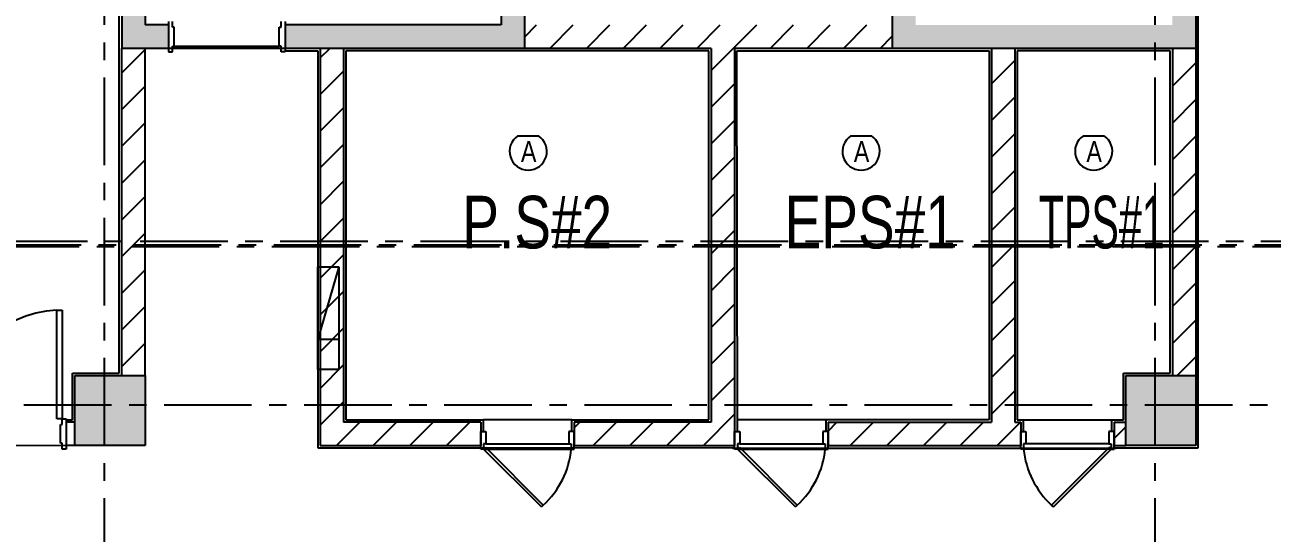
# Model space of a CAD drawing. Extents: x 1198601 to 1325177, y -301855 to -214174.
# Drawn here: x 1240692 to 1251373, y -283318 to -278970 of the extents above; entities that cross this region are included whole.
import ezdxf
from ezdxf.enums import TextEntityAlignment as Align

# ---------------------------------------------------------------- set-up
doc = ezdxf.new("R2010")
doc.units = 0
doc.header["$LTSCALE"] = 600
doc.header["$MEASUREMENT"] = 0
doc.linetypes.add('CENTER', pattern=[2, 1.25, -0.25, 0.25, -0.25])
doc.layers.get('0').update_dxf_attribs({"linetype": 'CONTINUOUS'})
for name, color, linetype in [('252', 252, 'CONTINUOUS'), ('A-DOOR', 3, 'CONTINUOUS'), ('Beacon', 3, 'CONTINUOUS'), ('CEN', 1, 'CENTER'), ('COL', 2, 'CONTINUOUS'), ('ELE1', 94, 'CONTINUOUS'), ('Exit', 10, 'CONTINUOUS'), ('WAL', 4, 'CONTINUOUS'), ('WALLLL', 7, 'CONTINUOUS')]:
    doc.layers.add(name, color=color, linetype=linetype)
doc.styles.add('GHH', font='Dotum.ttf')
doc.styles.add('T25', font='Dotum.ttf', dxfattribs={"width": 0.8})

# ---------------------------------------------------------------- blocks, each defined once
blk = doc.blocks.new('A$C46A60E2E')
at = {"layer": 'Beacon'}
blk.add_line((0.71, 2.93), (2.48, 2.93), dxfattribs=at)
blk.add_arc((1.6, 1.6), 1.6, 123.5577, 56.4423, dxfattribs=at)
at = {"color": 3, "style": 'GHH', "width": 0.85}
blk.add_text('A', height=1.8, dxfattribs=at).set_placement((1.64, 1.58), align=Align.MIDDLE)

msp = doc.modelspace()

# ---------------------------------------------------------------- hatches: boundary and pattern name
at = {"layer": '252'}
for points in [[(1241720, -272520), (1241720, -271920), (1241720, -271470), (1241520, -271470), (1241520, -271920), (1241120, -271920), (1241120, -272520), (1241520, -272520), (1241520, -279170), (1241920, -279170), (1241920, -278970), (1241720, -278970)], [(1242920, -278970), (1242920, -279170), (1244970, -279170), (1244970, -271470), (1244770, -271470), (1244770, -278970)]]:
    msp.add_hatch(color=256, dxfattribs=at).paths.add_polyline_path(points)
h = msp.add_hatch(color=256, dxfattribs=at)
h.paths.add_polyline_path([(1223070, -293920), (1223670, -293920), (1223670, -294520), (1223070, -294520)])
h.paths.add_polyline_path([(1232070, -293920), (1232670, -293920), (1232670, -294520), (1232070, -294520)])
h.paths.add_polyline_path([(1232070, -271920), (1232670, -271920), (1232670, -272520), (1232070, -272520)])
h.paths.add_polyline_path([(1232070, -281970), (1232670, -281970), (1232670, -282570), (1232070, -282570)])
h.paths.add_polyline_path([(1223070, -281970), (1223670, -281970), (1223670, -282570), (1223070, -282570)])
h.paths.add_polyline_path([(1223070, -271920), (1223670, -271920), (1223670, -272520), (1223070, -272520)])
h.paths.add_polyline_path([(1241070, -293920), (1241670, -293920), (1241670, -294520), (1241070, -294520)])
h.paths.add_polyline_path([(1250070, -293920), (1250670, -293920), (1250670, -294520), (1250070, -294520)])
h.paths.add_polyline_path([(1250120, -281970), (1250720, -281970), (1250720, -282570), (1250120, -282570)])
h.paths.add_polyline_path([(1241120, -281970), (1241720, -281970), (1241720, -282570), (1241120, -282570)])
edge = h.paths.add_edge_path()
edge.add_arc((1250370, -272220), 300, 0, 360)
h.paths.add_polyline_path([(1259070, -293920), (1259670, -293920), (1259670, -294520), (1259070, -294520)])
h.paths.add_polyline_path([(1268070, -293920), (1268670, -293920), (1268670, -294520), (1268070, -294520)])
h.paths.add_polyline_path([(1268070, -281970), (1268670, -281970), (1268670, -282570), (1268070, -282570)])
h.paths.add_polyline_path([(1268070, -271920), (1268670, -271920), (1268670, -272520), (1268070, -272520)])
h.paths.add_polyline_path([(1277120, -293920), (1277720, -293920), (1277720, -294520), (1277120, -294520)])
h.paths.add_polyline_path([(1277120, -281970), (1277720, -281970), (1277720, -282570), (1277120, -282570)])
h = msp.add_hatch(color=256, dxfattribs=at)
h.paths.add_polyline_path([(1248120, -279170), (1250720, -279170), (1250720, -278370), (1250520, -278370), (1250520, -278970), (1248320, -278970), (1248320, -273970), (1250520, -273970), (1250520, -274570), (1250720, -274570), (1250720, -273770), (1248120, -273770)])
h.paths.add_polyline_path([(1250720, -275770), (1250520, -275770), (1250520, -277170), (1250720, -277170)], flags=17)

# ---------------------------------------------------------------- linework, layer by layer
at = {"layer": 'A-DOOR'}
for p, q in [((1241920, -278940), (1241920, -279200)), ((1241955, -278990), (1241955, -278940)), ((1241970, -278990), (1241955, -278990)), ((1241970, -279150), (1241970, -278990)), ((1242870, -279150), (1242870, -278990)), ((1242870, -278990), (1242885, -278990)), ((1242885, -278990), (1242885, -278940)), ((1242920, -278940), (1242920, -279200)), ((1241920, -279200), (1241955, -279200)), ((1241955, -279150), (1241970, -279150)), ((1241955, -279200), (1241955, -279150)), ((1241970, -279150), (1242870, -279150)), ((1242885, -279150), (1242870, -279150)), ((1242885, -279200), (1242885, -279150)), ((1242920, -279200), (1242885, -279200)), ((1240965, -282340), (1240965, -281410)), ((1240965, -281410), (1241010, -281410)), ((1241010, -281410), (1241010, -282340)), ((1241010, -282340), (1240965, -282340)), ((1240995, -282550), (1240995, -282390)), ((1240995, -282390), (1241010, -282390)), ((1241010, -282390), (1241010, -282340)), ((1241010, -282340), (1241045, -282340)), ((1241045, -282340), (1241045, -282600)), ((1244595, -282600), (1244595, -282450)), ((1244595, -282450), (1244620, -282450)), ((1244620, -282450), (1244620, -282450)), ((1244620, -282450), (1244640, -282450)), ((1244640, -282450), (1244640, -282555)), ((1245370, -282450), (1245350, -282450)), ((1245350, -282450), (1245350, -282555)), ((1245395, -282450), (1245370, -282450)), ((1245370, -282450), (1245370, -282450)), ((1245395, -282600), (1245395, -282450)), ((1246770, -282600), (1246770, -282450)), ((1246770, -282450), (1246795, -282450)), ((1246795, -282450), (1246795, -282450)), ((1246795, -282450), (1246815, -282450)), ((1246815, -282450), (1246815, -282555)), ((1247545, -282450), (1247525, -282450)), ((1247525, -282450), (1247525, -282555)), ((1247570, -282450), (1247545, -282450)), ((1247545, -282450), (1247545, -282450)), ((1247570, -282600), (1247570, -282450)), ((1249220, -282600), (1249220, -282450)), ((1249220, -282450), (1249245, -282450)), ((1249245, -282450), (1249245, -282450)), ((1249245, -282450), (1249265, -282450)), ((1249265, -282450), (1249265, -282555)), ((1249995, -282450), (1249975, -282450)), ((1249975, -282450), (1249975, -282555)), ((1250020, -282450), (1249995, -282450)), ((1249995, -282450), (1249995, -282450)), ((1250020, -282600), (1250020, -282450)), ((1241010, -282550), (1240995, -282550)), ((1241010, -282600), (1241010, -282550)), ((1241045, -282600), (1241010, -282600)), ((1244620, -282600), (1244595, -282600)), ((1244620, -282555), (1244620, -282600)), ((1244640, -282555), (1244620, -282555)), ((1244620, -282600), (1244636, -282584)), ((1244620, -282600), (1245370, -282600)), ((1245115, -283095), (1244620, -282600)), ((1244636, -282584), (1245131, -283079)), ((1244640, -282555), (1245350, -282555)), ((1245350, -282555), (1245370, -282555)), ((1245370, -282555), (1245370, -282600)), ((1245370, -282600), (1245395, -282600)), ((1246795, -282600), (1246770, -282600)), ((1246795, -282555), (1246795, -282600)), ((1246815, -282555), (1246795, -282555)), ((1246795, -282600), (1246811, -282584)), ((1246795, -282600), (1247545, -282600)), ((1247290, -283095), (1246795, -282600)), ((1246811, -282584), (1247306, -283079)), ((1246815, -282555), (1247525, -282555)), ((1247525, -282555), (1247545, -282555)), ((1247545, -282555), (1247545, -282600)), ((1247545, -282600), (1247570, -282600)), ((1249245, -282600), (1249220, -282600)), ((1249245, -282555), (1249245, -282600)), ((1249265, -282555), (1249245, -282555)), ((1249995, -282600), (1249245, -282600)), ((1249975, -282555), (1249265, -282555)), ((1249980, -282584), (1249485, -283079)), ((1249500, -283095), (1249995, -282600)), ((1249975, -282555), (1249995, -282555)), ((1249995, -282600), (1249980, -282584)), ((1249995, -282555), (1249995, -282600)), ((1249995, -282600), (1250020, -282600)), ((1245115, -283095), (1245131, -283079)), ((1247290, -283095), (1247306, -283079)), ((1249500, -283095), (1249485, -283079))]:
    msp.add_line(p, q, dxfattribs=at)
for centre, radius, start, end in [((1241012, -282341), 932, 92.8874, 179.9532), ((1244620, -282524), 755, 312.6285, 354.2172), ((1246795, -282524), 755, 312.6285, 354.2172), ((1249996, -282524), 755, 185.7828, 227.3715)]:
    msp.add_arc(centre, radius, start, end, dxfattribs=at)
at = {"layer": 'CEN'}
for p, q in [((1241370, -224220), (1241370, -297451)), ((1250370, -224220), (1250370, -297451)), ((1211606, -280865), (1313894, -280865)), ((1211622, -280853), (1313910, -280853)), ((1211678, -280821), (1313966, -280821)), ((1208283, -282220), (1310570, -282220))]:
    msp.add_line(p, q, dxfattribs=at)
at = {"layer": 'COL', "color": 5}
for p, q in [((1244770, -271470), (1244770, -278970)), ((1244970, -271470), (1244970, -279170)), ((1241520, -272520), (1241520, -279170)), ((1241720, -272520), (1241720, -278970)), ((1248120, -273770), (1248120, -279170)), ((1250720, -278370), (1250720, -279170)), ((1241920, -278970), (1241720, -278970)), ((1241920, -278970), (1241920, -279170)), ((1244770, -278970), (1242920, -278970)), ((1242920, -278970), (1242920, -279170)), ((1244970, -279170), (1242920, -279170)), ((1250720, -279170), (1248120, -279170))]:
    msp.add_line(p, q, dxfattribs=at)
at = {"layer": 'ELE1', "color": 5}
for p, q in [((1245375, -282350), (1244620, -282350)), ((1247550, -282350), (1246795, -282350)), ((1249240, -282350), (1250000, -282350))]:
    msp.add_line(p, q, dxfattribs=at)
at = {"layer": 'Exit'}
for p, q in [((1242920, -279190), (1243200, -279190)), ((1243200, -279190), (1243200, -282590)), ((1243200, -282590), (1244595, -282590))]:
    msp.add_line(p, q, dxfattribs=at)
at = {"layer": 'WAL', "color": 5}
for p, q in [((1241520, -281970), (1241520, -279170)), ((1241720, -281970), (1241720, -279170)), ((1243220, -279170), (1243220, -282570)), ((1243420, -279170), (1243420, -282370)), ((1246570, -279170), (1244970, -279170)), ((1246570, -279170), (1246570, -282370)), ((1246770, -279170), (1246770, -282570)), ((1248120, -279170), (1246770, -279170)), ((1248970, -279170), (1248970, -282370)), ((1249170, -279170), (1249170, -282370)), ((1250520, -279170), (1250520, -281970)), ((1250720, -279170), (1250720, -281970)), ((1244595, -282370), (1243420, -282370)), ((1244595, -282370), (1244595, -282570)), ((1246570, -282370), (1245395, -282370)), ((1245395, -282370), (1245395, -282570)), ((1246770, -282370), (1246770, -282570)), ((1247570, -282370), (1248970, -282370)), ((1247570, -282370), (1247570, -282570)), ((1249170, -282370), (1249220, -282370)), ((1249220, -282370), (1249220, -282570)), ((1250020, -282370), (1250120, -282370)), ((1250020, -282370), (1250020, -282570)), ((1243220, -282570), (1244595, -282570)), ((1245395, -282570), (1246770, -282570)), ((1247570, -282570), (1249220, -282570)), ((1250020, -282570), (1250120, -282570))]:
    msp.add_line(p, q, dxfattribs=at)
at = {"layer": 'WALLLL'}
for p, q in [((1241500, -281950), (1241500, -272645)), ((1250740, -282590), (1250740, -277170)), ((1246550, -279190), (1243440, -279190)), ((1243440, -279190), (1243440, -282350)), ((1246550, -282350), (1246550, -279190)), ((1246795, -282450), (1246790, -279190)), ((1246790, -279190), (1248950, -279190)), ((1248950, -279190), (1248950, -282350)), ((1250500, -279190), (1249190, -279190)), ((1249190, -279190), (1249190, -282350)), ((1250500, -281950), (1250500, -279190)), ((1243200, -281920), (1243200, -281040)), ((1243200, -281040), (1243380, -281040)), ((1243380, -281040), (1243200, -281660)), ((1243380, -281040), (1243380, -281920)), ((1243200, -281660), (1243380, -281660)), ((1241100, -282350), (1241100, -281950)), ((1241100, -281950), (1241500, -281950)), ((1243380, -281920), (1243200, -281920)), ((1250100, -282350), (1250100, -281950)), ((1250100, -281950), (1250500, -281950)), ((1241045, -282350), (1241100, -282350)), ((1241120, -282370), (1241045, -282370)), ((1243440, -282350), (1244615, -282350)), ((1244615, -282350), (1244615, -282450)), ((1245375, -282450), (1245375, -282350)), ((1245375, -282350), (1246550, -282350)), ((1248950, -282350), (1247550, -282350)), ((1247550, -282350), (1247550, -282450)), ((1249190, -282350), (1249240, -282350)), ((1249240, -282350), (1249240, -282450)), ((1250000, -282450), (1250000, -282350)), ((1250000, -282350), (1250100, -282350)), ((1241045, -282570), (1227870, -282590)), ((1241120, -282570), (1241045, -282570)), ((1246770, -282590), (1244590, -282591)), ((1246751, -282591), (1250037, -282591)), ((1250020, -282590), (1250740, -282590))]:
    msp.add_line(p, q, dxfattribs=at)
at = {"layer": 'WALLLL', "linetype": 'Continuous'}
for p, q in [((1244970, -279073), (1245073, -278970)), ((1245187, -279170), (1245387, -278970)), ((1245502, -279170), (1245702, -278970)), ((1245816, -279170), (1246016, -278970)), ((1246130, -279170), (1246330, -278970)), ((1246445, -279170), (1246645, -278970)), ((1246570, -279359), (1246959, -278970)), ((1247073, -279170), (1247273, -278970)), ((1247388, -279170), (1247588, -278970)), ((1247702, -279170), (1247902, -278970)), ((1248016, -279170), (1248120, -279066)), ((1241520, -279380), (1241720, -279180)), ((1243220, -279251), (1243302, -279170)), ((1250520, -279180), (1250531, -279170)), ((1248970, -279473), (1249170, -279273)), ((1250520, -279495), (1250720, -279295)), ((1243220, -279565), (1243420, -279365)), ((1241520, -279694), (1241720, -279494)), ((1246570, -279673), (1246770, -279473)), ((1248970, -279787), (1249170, -279587)), ((1250520, -279809), (1250720, -279609)), ((1243220, -279880), (1243420, -279680)), ((1241520, -280008), (1241720, -279808)), ((1246570, -279987), (1246770, -279787)), ((1248970, -280102), (1249170, -279902)), ((1250520, -280123), (1250720, -279923)), ((1243220, -280194), (1243420, -279994)), ((1241520, -280323), (1241720, -280123)), ((1246570, -280302), (1246770, -280102)), ((1248970, -280416), (1249170, -280216)), ((1250520, -280438), (1250720, -280238)), ((1243220, -280508), (1243420, -280308)), ((1241520, -280637), (1241720, -280437)), ((1246570, -280616), (1246770, -280416)), ((1248970, -280730), (1249170, -280530)), ((1250520, -280752), (1250720, -280552)), ((1243220, -280823), (1243420, -280623)), ((1241520, -280951), (1241720, -280751)), ((1246570, -280930), (1246770, -280730)), ((1248970, -281045), (1249170, -280845)), ((1250520, -281066), (1250720, -280866)), ((1243220, -281137), (1243420, -280937)), ((1241520, -281265), (1241720, -281065)), ((1246570, -281244), (1246770, -281044)), ((1248970, -281359), (1249170, -281159)), ((1250520, -281380), (1250720, -281180)), ((1243220, -281451), (1243420, -281251)), ((1241520, -281580), (1241720, -281380)), ((1246570, -281559), (1246770, -281359)), ((1248970, -281673), (1249170, -281473)), ((1250520, -281695), (1250720, -281495)), ((1243220, -281766), (1243420, -281566)), ((1241520, -281894), (1241720, -281694)), ((1246570, -281873), (1246770, -281673)), ((1248970, -281988), (1249170, -281788)), ((1250560, -281970), (1250720, -281809)), ((1243220, -282080), (1243420, -281880)), ((1246570, -282187), (1246770, -281987)), ((1243220, -282394), (1243420, -282194)), ((1248970, -282302), (1249170, -282102)), ((1246502, -282570), (1246770, -282302)), ((1243359, -282570), (1243559, -282370)), ((1243673, -282570), (1243873, -282370)), ((1243988, -282570), (1244188, -282370)), ((1244302, -282570), (1244502, -282370)), ((1245395, -282419), (1245445, -282370)), ((1245559, -282570), (1245759, -282370)), ((1245873, -282570), (1246073, -282370)), ((1246188, -282570), (1246388, -282370)), ((1247570, -282445), (1247645, -282370)), ((1247759, -282570), (1247959, -282370)), ((1248074, -282570), (1248274, -282370)), ((1248388, -282570), (1248588, -282370)), ((1248702, -282570), (1248902, -282370)), ((1249017, -282570), (1249217, -282370)), ((1250020, -282509), (1250120, -282409))]:
    msp.add_line(p, q, dxfattribs=at)
at = {"layer": 'WALLLL', "color": 5}
msp.add_line((1242920, -279170), (1241520, -279170), dxfattribs=at)
at = {"layer": 'WALLLL', "ltscale": 3}
for p, q in [((1241120, -281970), (1241720, -281970)), ((1241120, -282570), (1241120, -281970)), ((1241720, -281970), (1241720, -282570)), ((1250120, -281970), (1250720, -281970)), ((1250120, -282570), (1250120, -281970)), ((1250720, -281970), (1250720, -282570)), ((1241720, -282570), (1241120, -282570)), ((1250720, -282570), (1250120, -282570))]:
    msp.add_line(p, q, dxfattribs=at)

# ---------------------------------------------------------------- block references
at = {"layer": 'Beacon', "xscale": 100, "yscale": 100, "zscale": 100}
for p in [(1244842, -280212), (1247693, -280212), (1249685, -280212)]:
    msp.add_blockref('A$C46A60E2E', p, dxfattribs=at)

# ---------------------------------------------------------------- texts
at = {"layer": 'WALLLL', "style": 'T25'}
for s, width, p in [('P.S#2', 0.8, (1245079, -280657)), ('EPS#1', 0.8, (1247931, -280657)), ('TPS#1', 0.6, (1249914, -280657))]:
    msp.add_text(s, height=450, dxfattribs=dict(at, width=width)).set_placement(p, align=Align.MIDDLE_CENTER)

doc.saveas('drawing.dxf')
